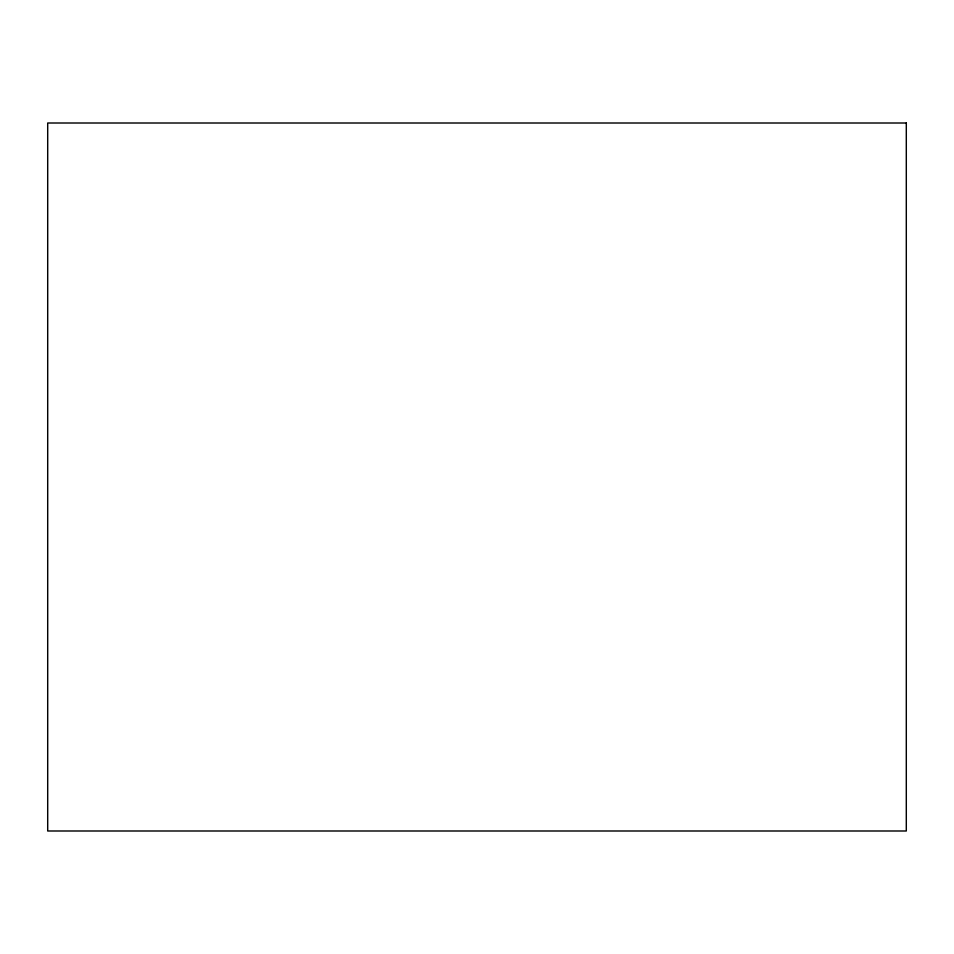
<?xml version="1.0" encoding="UTF-8"?>
<svg xmlns="http://www.w3.org/2000/svg" width="954" height="954" viewBox="0 0 954 954"><rect width="100%" height="100%" fill="white"/><g stroke="black" fill="none" stroke-linecap="round" stroke-linejoin="round"><path stroke-width="1.43" d="M906.3 123.006L47.7 123.006L47.7 830.994L906.3 830.994L906.3 123.006"/></g></svg>
